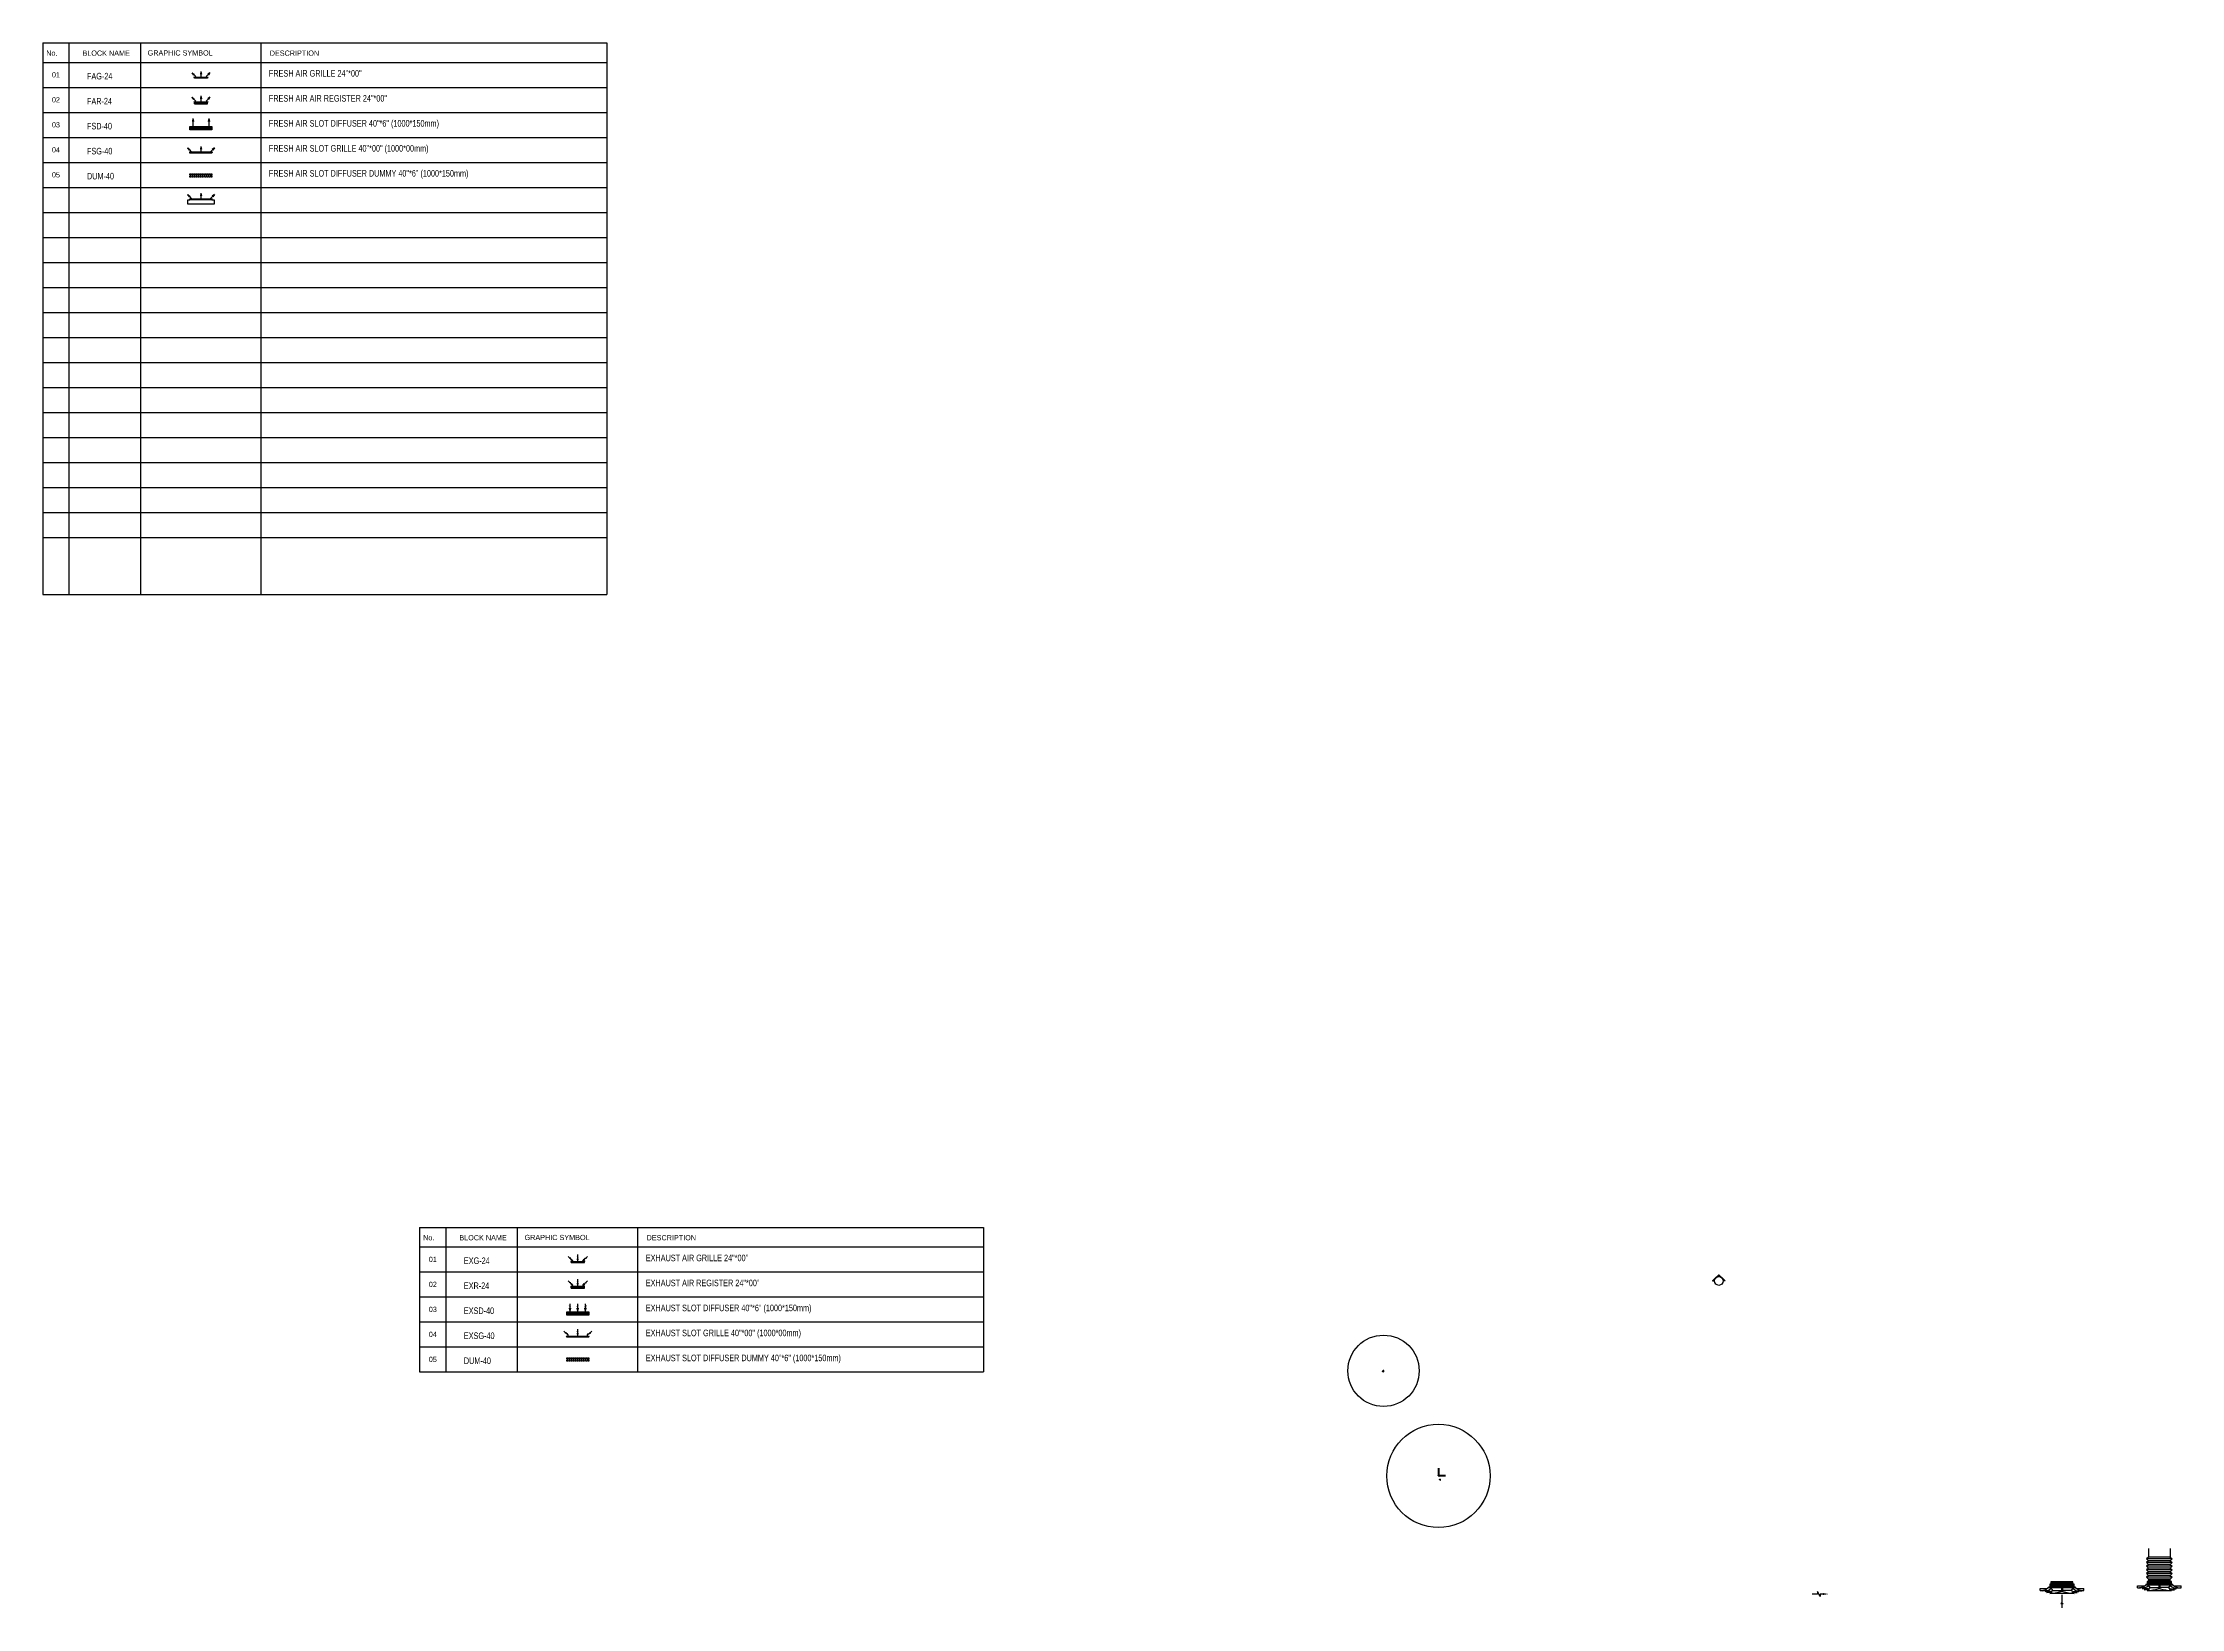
# Model space of a CAD drawing. Header units: millimetres. Extents: x -21221 to 1625077, y -149981 to 356550.
# Drawn here: x 847348 to 944987, y 278739 to 350203 of the extents above; entities that cross this region are included whole.
import ezdxf
from ezdxf.enums import TextEntityAlignment as Align

# ---------------------------------------------------------------- set-up
doc = ezdxf.new("R2010")
doc.units = ezdxf.units.MM
doc.header["$LTSCALE"] = 1000
doc.header["$MEASUREMENT"] = 0
doc.linetypes.add('HIDDEN', pattern=[0.375, 0.25, -0.125])
doc.layers.get('0').update_dxf_attribs({"linetype": 'CONTINUOUS'})
for name, color, linetype in [('1-EX-DUCT', 1, 'CONTINUOUS'), ('11-F-A-DUCT', 11, 'CONTINUOUS'), ('12-EQUIPMENT', 12, 'CONTINUOUS'), ('3- SUPPLY DUCT', 3, 'CONTINUOUS'), ('4-TEXT-HVAC', 4, 'CONTINUOUS'), ('40-REFERENCE-DRAWINGS-0-35', 40, 'CONTINUOUS'), ('43-REFERENCE-0-33', 43, 'CONTINUOUS'), ('70-FRAM-DETAIL-0-45', 70, 'CONTINUOUS'), ('ARROW', 2, 'CONTINUOUS'), ('CEL', 5, 'CONTINUOUS'), ('ELECT', 7, 'CONTINUOUS'), ('FLX', 2, 'CONTINUOUS'), ('H-DUCT-RET', 4, 'CONTINUOUS'), ('H-DUCT-SUP', 6, 'CONTINUOUS'), ('M_ARR', 2, 'CONTINUOUS'), ('R-GAP-CLNG', 92, 'CONTINUOUS'), ('SDF', 1, 'CONTINUOUS'), ('SDUCT', 3, 'CONTINUOUS')]:
    doc.layers.add(name, color=color, linetype=linetype)
doc.styles.add('STENCIL', font='stencil.shx')
doc.styles.add('style2', font='stencil.shx')
pattern_1 = [(0, (-662259572.301, -811756328.791), (0, 6.35), [])]

# ---------------------------------------------------------------- blocks, each defined once
blk = doc.blocks.new('EXSG-40')
for points in [[(34, 425), (96, 517), (96, 487), (126, 487)], [(34, 0), (143, 21), (122, 0), (143, -21)], [(34, -425), (96, -517), (96, -487), (126, -487)]]:
    blk.add_hatch(color=13).paths.add_polyline_path(points)
at = {"color": 12}
for p, q in [((-25, 500), (-25, -500)), ((-25, 500), (0, 500)), ((0, 525), (0, -525)), ((0, 525), (0, 525)), ((10, 515), (10, -515)), ((-25, -500), (0, -500)), ((0, -525), (0, -525))]:
    blk.add_line(p, q, dxfattribs=at)
at = {"color": 13}
for p, q in [((34, 425), (126, 487)), ((34, 0), (143, 21)), ((34, 0), (143, -21)), ((96, 487), (149, 540)), ((96, 487), (126, 487)), ((122, 0), (143, 21)), ((122, 0), (197, 0)), ((122, 0), (143, -21)), ((166, 524), (133, 557)), ((166, 524), (168, 592)), ((201, 559), (168, 592)), ((185, 576), (244, 635)), ((197, -23), (197, 23)), ((197, -23), (247, 23)), ((247, -23), (247, 23)), ((247, 0), (331, 0)), ((34, -425), (126, -487)), ((96, -487), (149, -540)), ((96, -487), (126, -487)), ((166, -524), (133, -557)), ((166, -524), (168, -592)), ((201, -559), (168, -592)), ((185, -576), (244, -635))]:
    blk.add_line(p, q, dxfattribs=at)
at = {"color": 12}
for centre, start, end in [((0, 515), 360, 90), ((0, -515), 270, 360)]:
    blk.add_arc(centre, 10, start, end, dxfattribs=at)
blk = doc.blocks.new('EXSD-40')
for points in [[(180, 352), (317, 378), (290, 352), (317, 325)], [(180, 0), (317, -26), (290, 0), (317, 26)], [(180, -352), (317, -378), (290, -352), (317, -325)]]:
    blk.add_hatch(color=13).paths.add_polyline_path(points)
at = {"color": 13, "linetype": 'HIDDEN', "ltscale": 300}
for p, q in [((62, 475), (62, -475)), ((88, 475), (88, -475))]:
    blk.add_line(p, q, dxfattribs=at)
at = {"color": 13}
for p, q in [((180, 352), (317, 378)), ((180, 352), (317, 325)), ((180, 0), (317, 26)), ((290, 352), (317, 378)), ((290, 352), (384, 352)), ((290, 352), (317, 325)), ((290, 0), (317, 26)), ((290, 0), (384, 0)), ((290, 0), (317, -26)), ((384, 328), (384, 375)), ((384, 328), (434, 375)), ((384, 23), (384, -23)), ((384, 23), (434, -23)), ((434, 328), (434, 375)), ((434, 352), (518, 352)), ((434, 23), (434, -23)), ((434, 0), (518, 0)), ((180, 0), (317, -26)), ((180, -352), (317, -325)), ((180, -352), (317, -378)), ((290, -352), (317, -325)), ((290, -352), (384, -352)), ((290, -352), (317, -378)), ((384, -328), (384, -375)), ((384, -328), (434, -375)), ((434, -328), (434, -375)), ((434, -352), (518, -352))]:
    blk.add_line(p, q, dxfattribs=at)
at = {"color": 12}
for points in [[(150, -500), (0, -500), (0, 500), (150, 500)], [(125, -475), (25, -475), (25, 475), (125, 475)]]:
    blk.add_lwpolyline(points, close=True, dxfattribs=at)
blk = doc.blocks.new('EXR-24')
for points in [[(34, 225), (96, 317), (96, 287), (126, 287)], [(34, 0), (143, 21), (122, 0), (143, -21)], [(34, -225), (96, -317), (96, -287), (126, -287)]]:
    blk.add_hatch(color=13).paths.add_polyline_path(points)
at = {"color": 12}
for p, q in [((-90, 300), (-90, -300)), ((-90, 300), (0, 300)), ((-29, 250), (-84, 194)), ((-29, 105), (-84, 161)), ((-29, 71), (-84, 15)), ((-25, 300), (-25, -300)), ((0, 325), (0, -325)), ((0, 325), (0, 325)), ((10, 315), (10, -315)), ((-90, -300), (0, -300)), ((-29, -76), (-84, -20)), ((-29, -101), (-84, -157)), ((-29, -245), (-84, -189)), ((0, -325), (0, -325))]:
    blk.add_line(p, q, dxfattribs=at)
at = {"color": 13}
for p, q in [((34, 225), (96, 317)), ((34, 225), (126, 287)), ((34, 0), (143, 21)), ((34, 0), (143, -21)), ((96, 287), (149, 340)), ((96, 287), (96, 317)), ((96, 287), (126, 287)), ((122, 0), (143, 21)), ((122, 0), (197, 0)), ((122, 0), (143, -21)), ((166, 324), (133, 357)), ((166, 324), (168, 392)), ((201, 359), (168, 392)), ((185, 376), (244, 435)), ((197, -23), (197, 23)), ((197, -23), (247, 23)), ((247, -23), (247, 23)), ((247, 0), (331, 0)), ((34, -225), (96, -317)), ((34, -225), (126, -287)), ((96, -287), (149, -340)), ((96, -287), (96, -317)), ((96, -287), (126, -287)), ((166, -324), (133, -357)), ((166, -324), (168, -392)), ((201, -359), (168, -392)), ((185, -376), (244, -435))]:
    blk.add_line(p, q, dxfattribs=at)
at = {"color": 12}
for centre, radius, start, end in [((-56, 222), 2.95, 90, 270), ((-56, 133), 2.95, 90, 270), ((-56, 43), 2.95, 90, 270), ((-56, 222), 2.95, 270, 90), ((-56, 133), 2.95, 270, 90), ((-56, 43), 2.95, 270, 90), ((0, 315), 10, 360, 90), ((-56, -48), 2.95, 90, 270), ((-56, -129), 2.95, 90, 270), ((-56, -217), 2.95, 90, 270), ((-56, -48), 2.95, 270, 90), ((-56, -129), 2.95, 270, 90), ((-56, -217), 2.95, 270, 90), ((0, -315), 10, 270, 360)]:
    blk.add_arc(centre, radius, start, end, dxfattribs=at)
blk = doc.blocks.new('EXG-24')
for points in [[(34, 225), (96, 317), (96, 287), (126, 287)], [(34, 0), (143, 21), (122, 0), (143, -21)], [(34, -225), (96, -317), (96, -287), (126, -287)]]:
    blk.add_hatch(color=13).paths.add_polyline_path(points)
at = {"color": 12}
for p, q in [((-25, 300), (-25, -300)), ((0, 325), (0, -325)), ((0, 325), (0, 325)), ((10, 315), (10, -315)), ((0, -325), (0, -325))]:
    blk.add_line(p, q, dxfattribs=at)
at = {"color": 12, "ltscale": 6}
for p, q in [((-25, 300), (0, 300)), ((-25, -300), (0, -300))]:
    blk.add_line(p, q, dxfattribs=at)
at = {"color": 13}
for p, q in [((34, 225), (96, 317)), ((34, 225), (126, 287)), ((34, 0), (143, 21)), ((34, 0), (143, -21)), ((96, 287), (149, 340)), ((96, 287), (96, 317)), ((96, 287), (126, 287)), ((122, 0), (143, 21)), ((122, 0), (197, 0)), ((122, 0), (143, -21)), ((166, 324), (133, 357)), ((166, 324), (168, 392)), ((201, 359), (168, 392)), ((185, 376), (244, 435)), ((197, -23), (197, 23)), ((197, -23), (247, 23)), ((247, -23), (247, 23)), ((247, 0), (331, 0)), ((34, -225), (96, -317)), ((34, -225), (126, -287)), ((96, -287), (149, -340)), ((96, -287), (96, -317)), ((96, -287), (126, -287)), ((166, -324), (133, -357)), ((166, -324), (168, -392)), ((201, -359), (168, -392)), ((185, -376), (244, -435))]:
    blk.add_line(p, q, dxfattribs=at)
at = {"color": 12}
for centre, start, end in [((0, 315), 360, 90), ((0, -315), 270, 360)]:
    blk.add_arc(centre, 10, start, end, dxfattribs=at)
blk = doc.blocks.new('DUM-40')
at = {"color": 13, "linetype": 'HIDDEN', "ltscale": 0.25}
for p, q in [((62.5, 475), (62.5, -475)), ((87.5, 475), (87.5, -475))]:
    blk.add_line(p, q, dxfattribs=at)
at = {"color": 12, "linetype": 'HIDDEN', "ltscale": 0.25}
for points in [[(150, -500), (0, -500), (0, 500), (150, 500)], [(125, -475), (25, -475), (25, 475), (125, 475)]]:
    blk.add_lwpolyline(points, close=True, dxfattribs=at)
blk = doc.blocks.new('FAG-24')
for points in [[(209, 413), (138, 309), (139, 343), (105, 342)], [(271, 0), (147, -24), (172, 0), (147, 24)], [(209, -413), (138, -309), (139, -343), (105, -342)]]:
    blk.add_hatch(color=13).paths.add_polyline_path(points)
at = {"color": 12}
for p, q in [((-25, 300), (-25, -300)), ((-25, 300), (0, 300)), ((0, 325), (0, -325)), ((0, 325), (0, 325)), ((10, 315), (10, -315)), ((-25, -300), (0, -300)), ((0, -325), (0, -325))]:
    blk.add_line(p, q, dxfattribs=at)
at = {"color": 13}
for p, q in [((172, 0), (25, 0)), ((139, 343), (35, 239)), ((209, 413), (105, 342)), ((139, 343), (105, 342)), ((209, 413), (138, 309)), ((139, 343), (138, 309)), ((271, 0), (147, 24)), ((172, 0), (147, 24)), ((172, 0), (147, -24)), ((139, -343), (35, -239)), ((209, -413), (105, -342)), ((139, -343), (105, -342)), ((209, -413), (138, -309)), ((139, -343), (138, -309)), ((271, 0), (147, -24))]:
    blk.add_line(p, q, dxfattribs=at)
at = {"color": 12}
for centre, start, end in [((0, 315), 360, 90), ((0, -315), 270, 360)]:
    blk.add_arc(centre, 10, start, end, dxfattribs=at)
blk = doc.blocks.new('FAR-24')
for points in [[(209, 413), (138, 309), (139, 343), (105, 342)], [(271, 0), (147, -24), (172, 0), (147, 24)], [(209, -413), (138, -309), (139, -343), (105, -342)]]:
    blk.add_hatch(color=13).paths.add_polyline_path(points)
at = {"color": 12}
for p, q in [((-90, 300), (-90, -300)), ((-90, 300), (0, 300)), ((-29, 250), (-84, 194)), ((-29, 105), (-84, 161)), ((-29, 71), (-84, 15)), ((-25, 300), (-25, -300)), ((0, 325), (0, -325)), ((0, 325), (0, 325)), ((10, 315), (10, -315)), ((-90, -300), (0, -300)), ((-29, -76), (-84, -20)), ((-29, -101), (-84, -157)), ((-29, -245), (-84, -189)), ((0, -325), (0, -325))]:
    blk.add_line(p, q, dxfattribs=at)
at = {"color": 13}
for p, q in [((172, 0), (25, 0)), ((139, 343), (35, 239)), ((209, 413), (105, 342)), ((139, 343), (105, 342)), ((209, 413), (138, 309)), ((139, 343), (138, 309)), ((271, 0), (147, 24)), ((172, 0), (147, 24)), ((172, 0), (147, -24)), ((139, -343), (35, -239)), ((209, -413), (105, -342)), ((139, -343), (105, -342)), ((209, -413), (138, -309)), ((139, -343), (138, -309)), ((271, 0), (147, -24))]:
    blk.add_line(p, q, dxfattribs=at)
at = {"color": 12, "const_width": 5.9}
for points in [[(-56, 219, 1), (-56, 225, 1)], [(-56, 130, 1), (-56, 136, 1)], [(-56, 40, 1), (-56, 46, 1)], [(-56, -51, 1), (-56, -45, 1)], [(-56, -132, 1), (-56, -126, 1)], [(-56, -220, 1), (-56, -214, 1)]]:
    blk.add_lwpolyline(points, format="xyb", close=True, dxfattribs=at)
at = {"color": 12}
for centre, start, end in [((0, 315), 360, 90), ((0, -315), 270, 360)]:
    blk.add_arc(centre, 10, start, end, dxfattribs=at)
blk = doc.blocks.new('FSD-40')
for points in [[(519, 364), (382, 338), (409, 364), (382, 390)], [(519, -364), (382, -338), (409, -364), (382, -390)]]:
    blk.add_hatch(color=13).paths.add_polyline_path(points)
at = {"color": 13, "linetype": 'HIDDEN', "ltscale": 300}
for p, q in [((62, 475), (62, -475)), ((88, 475), (88, -475))]:
    blk.add_line(p, q, dxfattribs=at)
at = {"color": 13}
for p, q in [((409, 364, -12938), (181, 364, -12938)), ((519, 364, -12938), (382, 390, -12938)), ((409, 364, -12938), (382, 390, -12938)), ((519, 364, -12938), (382, 338, -12938)), ((409, 364, -12938), (382, 338, -12938)), ((409, -364, -12938), (181, -364, -12938)), ((519, -364, -12938), (382, -338, -12938)), ((409, -364, -12938), (382, -338, -12938)), ((519, -364, -12938), (382, -390, -12938)), ((409, -364, -12938), (382, -390, -12938))]:
    blk.add_line(p, q, dxfattribs=at)
at = {"color": 12}
for points in [[(150, -500), (0, -500), (0, 500), (150, 500)], [(125, -475), (25, -475), (25, 475), (125, 475)]]:
    blk.add_lwpolyline(points, close=True, dxfattribs=at)
blk = doc.blocks.new('FSG-40')
for points in [[(-271, 0), (-147, -24), (-172, 0), (-147, 24)], [(-209, 613), (-138, 509), (-139, 543), (-105, 542)], [(-209, -613), (-138, -509), (-139, -543), (-105, -542)]]:
    blk.add_hatch(color=13).paths.add_polyline_path(points)
at = {"color": 13}
for p, q in [((-271, 0), (-147, 24)), ((-209, 613), (-138, 509)), ((-209, 613), (-105, 542)), ((-172, 0), (-147, 24)), ((-172, 0), (-25, 0)), ((-172, 0), (-147, -24)), ((-139, 543), (-35, 439)), ((-139, 543), (-138, 509)), ((-139, 543), (-105, 542)), ((-271, 0), (-147, -24)), ((-209, -613), (-138, -509)), ((-209, -613), (-105, -542)), ((-139, -543), (-35, -439)), ((-139, -543), (-138, -509)), ((-139, -543), (-105, -542))]:
    blk.add_line(p, q, dxfattribs=at)
at = {"color": 12}
for p, q in [((-10, 515), (-10, -515)), ((0, 525), (0, -525)), ((0, 525), (0, 525)), ((25, 500), (0, 500)), ((25, 500), (25, -500)), ((25, -500), (0, -500)), ((0, -525), (0, -525))]:
    blk.add_line(p, q, dxfattribs=at)
for centre, start, end in [((0, 515), 90, 180), ((0, -515), 180, 270)]:
    blk.add_arc(centre, 10, start, end, dxfattribs=at)
blk = doc.blocks.new('ARR03B')
at = {"color": 2}
blk.add_lwpolyline([(0, 0), (-2, 0), (-3.5, 0), (-4, 0.5), (-4, -0.5), (-4.5, 0), (-6, 0)], dxfattribs=at)
blk = doc.blocks.new('ARR02B')
at = {"color": 2}
blk.add_lwpolyline([(0, 0, 0, 1, 0), (-2, 0, 0, 0, 0), (-6, 0, 0, 0, 0)], format="xyseb", dxfattribs=at)
blk = doc.blocks.new('AR')
at = {"layer": 'ELECT', "color": 1}
blk.add_solid([(0, -0.3), (0, -0.3), (0, 0)], dxfattribs=at)
blk = doc.blocks.new('EX.F')
at = {"layer": '1-EX-DUCT'}
h = blk.add_hatch(dxfattribs=at)
h.set_pattern_fill('AR-CONC', scale=0.199124, style=0)
h.set_pattern_definition([(130, (-205.2447, 84.4219), (-1.4282404, -0.124955), [0.149343, -1.642777]), (185, (-205.2447, 84.4219), (0.276288, 1.497798), [0.119475, -1.314221]), (79.5486, (-205.3637, 84.4115), (-1.151954, 1.372843), [0.126922, -1.396145]), (133.8158, (-205.2447, 84.8201), (-2.125138, -0.329589), [0.224015, -2.464165]), (83.3644, (-205.4218, 84.7927), (-1.861142, 1.939707), [0.190383, -2.094218]), (188.8158, (-205.2447, 84.8201), (-1.86114, 1.939708), [0.179212, -1.971332]), (159, (-205.4438, 84.7206), (-1.188588, -0.8017126), [0.149343, -1.642777]), (214, (-205.4438, 84.7206), (-0.4845, 1.443951), [0.119475, -1.314221]), (108.5486, (-205.5429, 84.6538), (-1.673089, 0.642237), [0.126922, -1.396145]), (142.5, (-205.2447, 84.4219), (-0.0242132, 0.662873), [0, -1.2982914, 0, -1.3341338, 0, -1.3191995]), (172.5, (-205.2447, 84.4219), (-0.5238358, 0.7853701), [0, -0.7606554, 0, -1.2684227, 0, -0.5027892]), (212.5, (-204.80065, 84.4219), (-1.062971, -0.0449123), [0, -0.497811, 0, -1.5531707, 0, -2.060938]), (222.5, (-204.6015, 84.4219), (-1.1612662, 0.1993335), [0, -0.6471545, 0, -1.0314646, 0, -1.4635647])])
h.paths.add_polyline_path([(-31, -30), (-31, -34), (-18, -34), (-18, -30)])
h = blk.add_hatch(dxfattribs=at)
h.set_pattern_fill('AR-CONC', scale=0.199124, style=0)
h.set_pattern_definition([(50, (201.6297, 84.4219), (1.4282404, -0.124955), [0.149343, -1.642777]), (355, (201.6297, 84.4219), (-0.276288, 1.497798), [0.119475, -1.314221]), (100.4514, (201.7487, 84.4115), (1.151954, 1.372843), [0.126922, -1.396145]), (46.1842, (201.6297, 84.8201), (2.125138, -0.329589), [0.224015, -2.464165]), (96.6356, (201.8068, 84.7927), (1.861142, 1.939707), [0.190383, -2.094218]), (351.1842, (201.6297, 84.8201), (1.86114, 1.939708), [0.179212, -1.971332]), (21, (201.8288, 84.7206), (1.188588, -0.8017126), [0.149343, -1.642777]), (326, (201.8288, 84.7206), (0.4845, 1.443951), [0.119475, -1.314221]), (71.4514, (201.9279, 84.6538), (1.673089, 0.642237), [0.126922, -1.396145]), (37.5, (201.6297, 84.4219), (0.0242132, 0.662873), [0, -1.2982914, 0, -1.3341338, 0, -1.3191995]), (7.5, (201.6297, 84.4219), (0.5238358, 0.7853701), [0, -0.7606554, 0, -1.2684227, 0, -0.5027892]), (327.5, (201.18567, 84.4219), (1.062971, -0.0449123), [0, -0.497811, 0, -1.5531707, 0, -2.060938]), (317.5, (200.9865, 84.4219), (1.1612662, 0.1993335), [0, -0.6471545, 0, -1.0314646, 0, -1.4635647])])
h.paths.add_polyline_path([(14, -30), (14, -34), (27, -34), (27, -30)])
at = {"layer": '12-EQUIPMENT'}
blk.add_hatch(color=256, dxfattribs=at).paths.add_polyline_path([(38, 5), (33, 9), (33, 7), (31, 7), (31, 4), (33, 4), (33, 2)])
at = {"layer": '1-EX-DUCT', "color": 2}
for points in [[(-31, -30), (-18, -30), (-18, -34), (-31, -34)], [(27, -30), (14, -30), (14, -34), (27, -34)]]:
    blk.add_lwpolyline(points, close=True, dxfattribs=at)
at = {"layer": '12-EQUIPMENT'}
for p, q in [((-5, 9), (0, 0)), ((-5, -9), (0, 0)), ((27, 15), (-1, 15)), ((0, 0), (10, 0)), ((-8, -13), (-16, -30)), ((8, -13), (16, -30)), ((27, -5), (16, -5))]:
    blk.add_line(p, q, dxfattribs=at)
at = {"layer": '12-EQUIPMENT', "ltscale": 0.5}
blk.add_line((19, 15), (19, -5), dxfattribs=at)
at = {"layer": '12-EQUIPMENT', "const_width": 1.63}
blk.add_lwpolyline([(27, 29), (27, -30), (-31, -30), (-31, 29)], close=True, dxfattribs=at)
at = {"layer": '12-EQUIPMENT'}
blk.add_circle((0, 0), 10.9, dxfattribs=at)
for centre, radius, start, end in [((0, 0), 13.4, 93.68006, 180), ((0, 0), 13.4, 266.31994, 0), ((16, -8), 3.62, 90, 155.48566)]:
    blk.add_arc(centre, radius, start, end, dxfattribs=at)
blk.add_ellipse((0, 0), major_axis=(0, 15.5), ratio=0.9552, start_param=0, end_param=4.266971, dxfattribs=at)
at = {"layer": '12-EQUIPMENT', "ltscale": 5, "extrusion": (0, 0, -1), "yscale": 20.09575434906583, "zscale": -20.09575434906449}
for p, xscale, rotation in [((1, 13), -20.09575434906272, 75.35895665734854), ((1, -13), -20.09575434905526, 261.0372598737655)]:
    blk.add_blockref('AR', p, dxfattribs=dict(at, xscale=xscale, rotation=rotation))
blk = doc.blocks.new('E')
for p, q in [((-39, 37), (-9, 37)), ((-39, 31), (-39, 37)), ((-39, 31), (-9, 31)), ((-9, 37), (-9, 31)), ((-6, -2), (-6, 28)), ((0, 28), (-6, 28)), ((0, -2), (0, 28)), ((-6, -2), (0, -2))]:
    blk.add_line(p, q)
for radius in [31.2, 6.25]:
    blk.add_arc((-6, 31), radius, 180, 270)

msp = doc.modelspace()

# ---------------------------------------------------------------- hatches: boundary and pattern name
at = {"layer": '11-F-A-DUCT'}
for points in [[(853956.9, 343270), (854060.7, 343199.5), (854026.8, 343200), (854027.3, 343166.2)], [(854569.6, 343331.9), (854546, 343208.7), (854569.6, 343233), (854593.2, 343208.7)], [(855182.4, 343270), (855078.5, 343199.5), (855112.4, 343200), (855111.9, 343166.2)]]:
    msp.add_hatch(color=13, dxfattribs=at).paths.add_polyline_path(points)
at = {"layer": 'H-DUCT-RET'}
h = msp.add_hatch(dxfattribs=at)
h.set_pattern_fill('LINE', color=2, scale=2, style=0)
h.set_pattern_definition(pattern_1)
h.paths.add_polyline_path([(924014, 293825.6), (923874.2, 293965.5), (923734.3, 293825.6, -0.4030849)])
h = msp.add_hatch(dxfattribs=at)
h.set_pattern_fill('LINE', color=2, scale=2, style=0)
h.set_pattern_definition([(180, (664107320.609, -811756328.791), (0, 6.35), [])])
h.paths.add_polyline_path([(923672.5, 293680.3), (923589, 293680.3), (923728.9, 293820.2, 0.1939554)])
h = msp.add_hatch(dxfattribs=at)
h.set_pattern_fill('LINE', color=2, scale=2, style=0)
h.set_pattern_definition(pattern_1)
h.paths.add_polyline_path([(924075.8, 293680.3), (924159.3, 293680.3), (924019.4, 293820.2, -0.1939554)])

# ---------------------------------------------------------------- linework, layer by layer
at = {"layer": '11-F-A-DUCT', "color": 13}
for p, q in [((853956.9, 343270), (854060.7, 343199.5)), ((853956.9, 343270), (854027.3, 343166.2)), ((854026.8, 343200), (854130.3, 343096.5)), ((854026.8, 343200), (854060.7, 343199.5)), ((854026.8, 343200), (854027.3, 343166.2)), ((854569.6, 343331.9), (854546, 343208.7)), ((854569.6, 343233), (854546, 343208.7)), ((854569.6, 343331.9), (854593.2, 343208.7)), ((854569.6, 343233), (854569.6, 343086.6)), ((854569.6, 343233), (854593.2, 343208.7)), ((855112.4, 343200), (855008.9, 343096.5)), ((855182.4, 343270), (855078.5, 343199.5)), ((855112.4, 343200), (855078.5, 343199.5)), ((855182.4, 343270), (855111.9, 343166.2)), ((855112.4, 343200), (855111.9, 343166.2))]:
    msp.add_line(p, q, dxfattribs=at)
at = {"layer": '11-F-A-DUCT', "color": 12}
for p, q in [((855094.6, 343061.3), (854044.6, 343061.3)), ((854044.6, 343061.3), (854044.6, 343061.3)), ((855084.6, 343071.3), (854054.6, 343071.3)), ((854069.6, 343036.3), (854069.6, 343061.3)), ((855069.6, 343036.3), (854069.6, 343036.3)), ((855069.6, 343036.3), (855069.6, 343061.3)), ((855094.6, 343061.3), (855094.6, 343061.3))]:
    msp.add_line(p, q, dxfattribs=at)
msp.add_lwpolyline([(855069.6, 343036.3), (855169.6, 343036.3), (855169.6, 342836.3), (853969.6, 342836.3), (853969.6, 343036.3), (854069.6, 343036.3)], dxfattribs=at)
for centre, start, end in [((854054.6, 343061.3), 90, 180), ((855084.6, 343061.3), 0, 90)]:
    msp.add_arc(centre, 10, start, end, dxfattribs=at)
at = {"layer": '3- SUPPLY DUCT'}
for p, q in [((911063.6, 285135.3), (911063.6, 284806.8)), ((911088.6, 285135.3), (911088.6, 284806.8)), ((911387.2, 284795), (911100.3, 284795)), ((911387.2, 284770), (911100.3, 284770))]:
    msp.add_line(p, q, dxfattribs=at)
for centre, radius in [((908565.5, 289576.9), 1627.1), ((911072.7, 284779.2), 2358.5)]:
    msp.add_circle(centre, radius, dxfattribs=at)
at = {"layer": '70-FRAM-DETAIL-0-45'}
for p, q in [((847348.3, 350203.2), (847348.3, 325016.8)), ((847348.3, 350203.2), (873099.8, 350203.2)), ((848543.7, 350203.2), (848543.7, 325016.8)), ((851822.7, 325016.8), (851822.7, 350203.2)), ((857316.5, 325016.8), (857316.5, 350203.2)), ((873099.8, 350203.2), (873099.8, 325016.8)), ((847348.3, 349308.4), (873099.8, 349308.4)), ((847348.3, 325016.8), (873099.8, 325016.8)), ((864556.5, 296126), (864556.5, 289524.9)), ((864556.5, 296126), (890308, 296126)), ((865751.8, 296126), (865751.8, 289524.9)), ((869030.9, 289524.9), (869030.9, 296126)), ((874524.7, 289524.9), (874524.7, 296126)), ((890308, 296126), (890308, 289524.9)), ((864556.5, 295231.3), (890308, 295231.3)), ((864556.5, 289524.9), (890308, 289524.9))]:
    msp.add_line(p, q, dxfattribs=at)
at = {"layer": '70-FRAM-DETAIL-0-45', "color": 9}
for p, q in [((847348.3, 348167.2), (873099.8, 348167.2)), ((847348.3, 347025.9), (873099.8, 347025.9)), ((847348.3, 345884.6), (873099.8, 345884.6)), ((847348.3, 344743.4), (873099.8, 344743.4)), ((847348.3, 343602.1), (873099.8, 343602.1)), ((847348.3, 342460.8), (873099.8, 342460.8)), ((847348.3, 341319.6), (873099.8, 341319.6)), ((847348.3, 340178.3), (873099.8, 340178.3)), ((847348.3, 339037), (873099.8, 339037)), ((847348.3, 337895.8), (873099.8, 337895.8)), ((847348.3, 336754.5), (873099.8, 336754.5)), ((847348.3, 335613.2), (873099.8, 335613.2)), ((847348.3, 334472), (873099.8, 334472)), ((847348.3, 333330.7), (873099.8, 333330.7)), ((847348.3, 332189.4), (873099.8, 332189.4)), ((847348.3, 331048.2), (873099.8, 331048.2)), ((847348.3, 329906.9), (873099.8, 329906.9)), ((847348.3, 328765.6), (873099.8, 328765.6)), ((847348.3, 327624.4), (873099.8, 327624.4)), ((864556.5, 294090), (890308, 294090)), ((864556.5, 292948.7), (890308, 292948.7)), ((864556.5, 291807.5), (890308, 291807.5)), ((864556.5, 290666.2), (890308, 290666.2))]:
    msp.add_line(p, q, dxfattribs=at)
at = {"layer": 'CEL'}
for p, q in [((938540.6, 279548.3), (938540.6, 279631.6)), ((938540.6, 279631.6), (938858.5, 279631.6)), ((938540.6, 279548.3), (938674.7, 279548.3)), ((940222.8, 279631.6), (940540.6, 279631.6)), ((940406.6, 279548.3), (940540.6, 279548.3)), ((940540.6, 279548.3), (940540.6, 279631.6)), ((942986.8, 279675.5), (942986.8, 279758.9)), ((942986.8, 279758.9), (943304.6, 279758.9)), ((942986.8, 279675.5), (943120.8, 279675.5)), ((944668.9, 279758.9), (944986.8, 279758.9)), ((944852.7, 279675.5), (944986.8, 279675.5)), ((944986.8, 279675.5), (944986.8, 279758.9))]:
    msp.add_line(p, q, dxfattribs=at)
at = {"layer": 'FLX'}
for p, q in [((943486.8, 281070), (943403.4, 280986.6)), ((944570.1, 280986.6), (943403.4, 280986.6)), ((943403.4, 280986.6), (943486.8, 280903.3)), ((943486.8, 280903.3), (943403.4, 280820)), ((943403.4, 280820), (943486.8, 280736.6)), ((944570.1, 280820), (943403.4, 280820)), ((943486.8, 280736.6), (943403.4, 280653.3)), ((944570.1, 280653.3), (943403.4, 280653.3)), ((943403.4, 280653.3), (943486.8, 280570)), ((943486.8, 280570), (943403.4, 280486.6)), ((944570.1, 280486.6), (943403.4, 280486.6)), ((943403.4, 280486.6), (943486.8, 280403.3)), ((943486.8, 280403.3), (943403.4, 280320)), ((944570.1, 280320), (943403.4, 280320)), ((943403.4, 280320), (943486.8, 280236.6)), ((943486.8, 280236.6), (943403.4, 280153.3)), ((944486.8, 281070), (943486.8, 281070)), ((944486.8, 280903.3), (943486.8, 280903.3)), ((944486.8, 280736.6), (943486.8, 280736.6)), ((944486.8, 280570), (943486.8, 280570)), ((944486.8, 280403.3), (943486.8, 280403.3)), ((944486.8, 280236.6), (943486.8, 280236.6)), ((944486.8, 281070), (944570.1, 280986.6)), ((944570.1, 280986.6), (944486.8, 280903.3)), ((944486.8, 280903.3), (944570.1, 280820)), ((944570.1, 280820), (944486.8, 280736.6)), ((944486.8, 280736.6), (944570.1, 280653.3)), ((944570.1, 280653.3), (944486.8, 280570)), ((944486.8, 280570), (944570.1, 280486.6)), ((944570.1, 280486.6), (944486.8, 280403.3)), ((944486.8, 280403.3), (944570.1, 280320)), ((944570.1, 280320), (944486.8, 280236.6)), ((944486.8, 280236.6), (944570.1, 280153.3)), ((944570.1, 280153.3), (943403.4, 280153.3)), ((943403.4, 280153.3), (943486.8, 280070)), ((944570.1, 280153.3), (944486.8, 280070))]:
    msp.add_line(p, q, dxfattribs=at)
at = {"layer": 'H-DUCT-SUP', "ltscale": 850}
for p, q in [((923874.2, 293965.5), (923589, 293680.3)), ((924159.3, 293680.3), (923874.2, 293965.5)), ((923672.5, 293680.3), (923589, 293680.3)), ((924159.3, 293680.3), (924075.8, 293680.3))]:
    msp.add_line(p, q, dxfattribs=at)
msp.add_circle((923874.2, 293680.3), 201.7, dxfattribs=at)
at = {"layer": 'R-GAP-CLNG', "ltscale": 850}
for p, q in [((928375.9, 279387.2), (928140.1, 279387.2)), ((928375.9, 279500.9), (928375.9, 279387.2)), ((928498.2, 279273.4), (928375.9, 279500.9)), ((928652, 279387.2), (928498.2, 279387.2)), ((928498.2, 279387.2), (928498.2, 279273.4))]:
    msp.add_line(p, q, dxfattribs=at)
msp.add_solid([(928629.9, 279432), (928629.9, 279342.3), (928899, 279387.2)], dxfattribs=at)
at = {"layer": 'SDF'}
for p, q in [((938885.2, 279539.9), (938635.2, 279539.9)), ((939023.2, 279498.3), (938773.2, 279498.3)), ((939092.7, 279456.6), (938842.7, 279456.6)), ((940179.5, 279664.9), (938901.7, 279664.9)), ((938985.1, 279692.7), (938929.5, 279692.7)), ((938929.5, 279692.7), (938929.5, 279664.9)), ((940096.2, 279831.6), (938985.1, 279831.6)), ((938985.1, 279831.6), (938985.1, 279692.7)), ((940096.2, 279408.8), (938985.1, 279408.8)), ((940068.4, 279803.8), (939012.9, 279803.8)), ((939012.9, 279803.8), (939012.9, 279748.3)), ((940068.4, 279748.3), (939012.9, 279748.3)), ((940068.4, 279720.5), (939012.9, 279720.5)), ((939012.9, 279720.5), (939012.9, 279664.9)), ((939054.5, 279637.2), (939026.7, 279637.2)), ((940040.6, 279942.7), (939040.6, 279942.7)), ((939040.6, 279942.7), (939040.6, 279831.6)), ((940040.6, 279928.8), (939040.6, 279928.8)), ((940040.6, 279914.9), (939040.6, 279914.9)), ((940040.6, 279901), (939040.6, 279901)), ((940040.6, 279887.2), (939040.6, 279887.2)), ((940040.6, 279873.3), (939040.6, 279873.3)), ((940040.6, 279859.4), (939040.6, 279859.4)), ((940040.6, 279845.5), (939040.6, 279845.5)), ((939040.6, 279637.2), (939040.6, 279664.9)), ((939124, 279553.8), (939512.9, 279553.8)), ((939596.2, 279498.3), (939485.1, 279498.3)), ((939512.9, 279664.9), (939512.9, 279498.3)), ((939540.6, 279664.9), (939540.6, 279498.3)), ((939568.4, 279664.9), (939568.4, 279498.3)), ((939957.3, 279553.8), (939568.4, 279553.8)), ((939988.5, 279456.6), (940238.5, 279456.6)), ((940026.7, 279637.2), (940054.5, 279637.2)), ((940040.6, 279831.6), (940040.6, 279942.7)), ((940040.6, 279637.2), (940040.6, 279664.9)), ((940058, 279498.3), (940308, 279498.3)), ((940068.4, 279748.3), (940068.4, 279803.8)), ((940068.4, 279664.9), (940068.4, 279720.5)), ((940096.2, 279692.7), (940096.2, 279831.6)), ((940151.7, 279692.7), (940096.2, 279692.7)), ((940151.7, 279664.9), (940151.7, 279692.7)), ((940196.1, 279539.9), (940446.1, 279539.9)), ((943331.3, 279667.2), (943081.3, 279667.2)), ((943469.4, 279625.5), (943219.4, 279625.5)), ((943538.9, 279583.9), (943288.9, 279583.9)), ((944625.7, 279792.2), (943347.9, 279792.2)), ((943431.2, 279820), (943375.7, 279820)), ((943375.7, 279820), (943375.7, 279792.2)), ((944542.3, 279958.9), (943431.2, 279958.9)), ((943431.2, 279958.9), (943431.2, 279820)), ((944542.3, 279536.1), (943431.2, 279536.1)), ((944514.5, 279931.1), (943459, 279931.1)), ((943459, 279931.1), (943459, 279875.5)), ((944514.5, 279875.5), (943459, 279875.5)), ((944514.5, 279847.8), (943459, 279847.8)), ((943459, 279847.8), (943459, 279792.2)), ((943500.7, 279764.4), (943472.9, 279764.4)), ((944486.8, 280070), (943486.8, 280070)), ((943486.8, 280070), (943486.8, 279958.9)), ((944486.8, 280056.1), (943486.8, 280056.1)), ((944486.8, 280042.2), (943486.8, 280042.2)), ((944486.8, 280028.3), (943486.8, 280028.3)), ((944486.8, 280014.4), (943486.8, 280014.4)), ((944486.8, 280000.5), (943486.8, 280000.5)), ((944486.8, 279986.6), (943486.8, 279986.6)), ((944486.8, 279972.8), (943486.8, 279972.8)), ((943486.8, 279764.4), (943486.8, 279792.2)), ((943570.1, 279681.1), (943959, 279681.1)), ((944042.3, 279625.5), (943931.2, 279625.5)), ((943959, 279792.2), (943959, 279625.5)), ((943986.8, 279792.2), (943986.8, 279625.5)), ((944014.5, 279792.2), (944014.5, 279625.5)), ((944403.4, 279681.1), (944014.5, 279681.1)), ((944434.7, 279583.9), (944684.7, 279583.9)), ((944472.9, 279764.4), (944500.7, 279764.4)), ((944486.8, 279958.9), (944486.8, 280070)), ((944486.8, 279764.4), (944486.8, 279792.2)), ((944504.2, 279625.5), (944754.2, 279625.5)), ((944514.5, 279875.5), (944514.5, 279931.1)), ((944514.5, 279792.2), (944514.5, 279847.8)), ((944542.3, 279820), (944542.3, 279958.9)), ((944597.9, 279820), (944542.3, 279820)), ((944597.9, 279792.2), (944597.9, 279820)), ((944642.2, 279667.2), (944892.2, 279667.2))]:
    msp.add_line(p, q, dxfattribs=at)
for centre, radius, start, end in [((938539.8, 280090.1), 558.4, 279.838047, 310.407967), ((938622.8, 280073.7), 594.7, 284.650856, 312.780836), ((938812.4, 279999.6), 543.9, 273.194184, 304.94645), ((938776.7, 282206.8), 2799.7, 274.268354, 284.65629), ((938959, 279487), 178, 22.061709, 57.549434), ((940304.6, 282206.8), 2799.7, 255.34371, 265.731646), ((940122.2, 279487), 178, 122.450566, 157.938291), ((940268.8, 279999.6), 543.9, 235.05355, 266.805816), ((940458.5, 280073.7), 594.7, 227.219164, 255.349144), ((940541.5, 280090.1), 558.4, 229.592033, 260.161953), ((942985.9, 280217.4), 558.4, 279.838047, 310.407967), ((943068.9, 280200.9), 594.7, 284.650856, 312.780836), ((943258.6, 280126.9), 543.9, 273.194184, 304.94645), ((943222.8, 282334.1), 2799.7, 274.268354, 284.65629), ((943405.2, 279614.2), 178, 22.061709, 57.549434), ((944750.7, 282334.1), 2799.7, 255.34371, 265.731646), ((944568.4, 279614.2), 178, 122.450566, 157.938291), ((944715, 280126.9), 543.9, 235.05355, 266.805816), ((944904.6, 280200.9), 594.7, 227.219164, 255.349144), ((944987.6, 280217.4), 558.4, 229.592033, 260.161953)]:
    msp.add_arc(centre, radius, start, end, dxfattribs=at)
at = {"layer": 'SDUCT'}
for p, q in [((943486.8, 281460.8), (943486.8, 281070)), ((944486.8, 281460.8), (944486.8, 281070))]:
    msp.add_line(p, q, dxfattribs=at)

# ---------------------------------------------------------------- block references
at = {"layer": '1-EX-DUCT'}
for name, p, rotation in [('EXG-24', (871777.8, 294550.9), 90), ('EXR-24', (871777.8, 293434.4), 90), ('EXSD-40', (871777.8, 292119.5), 90), ('EXSG-40', (871777.8, 291147.4), 90), ('DUM-40', (871777.8, 290172.7), 270)]:
    msp.add_blockref(name, p, dxfattribs=dict(at, rotation=rotation))
at = {"layer": '11-F-A-DUCT'}
for name, p, rotation in [('FAG-24', (854569.6, 348625.5), 90), ('FAR-24', (854569.6, 347504.6), 90), ('FSD-40', (854569.6, 346223.6), 90), ('FSG-40', (854569.6, 345195.3), 270), ('DUM-40', (854569.6, 344223.7), 270)]:
    msp.add_blockref(name, p, dxfattribs=dict(at, rotation=rotation))
at = {"layer": '3- SUPPLY DUCT'}
for name, p in [('EX.F', (908546.5, 289571.6)), ('E', (911100.3, 284770)), ('E', (911164.3, 284591.1))]:
    msp.add_blockref(name, p, dxfattribs=at)
at = {"layer": 'ARROW', "xscale": 100, "yscale": 100, "zscale": 100, "rotation": 90}
msp.add_blockref('ARR03B', (939540.6, 279354.2), dxfattribs=at)
at = {"layer": 'M_ARR', "xscale": 116.6666666665696, "yscale": 116.6666666665696, "zscale": 116.6666666666666, "rotation": 270}
msp.add_blockref('ARR02B', (943986.8, 278797.1), dxfattribs=at)

# ---------------------------------------------------------------- texts
at = {"layer": '4-TEXT-HVAC', "color": 4, "style": 'style2', "width": 0.8}
for s, p in [('FAG-24', (849367.5, 348529.7)), ('FRESH AIR GRILLE 24"*00"', (857672.8, 348658)), ('FAR-24', (849367.5, 347388.4)), ('FRESH AIR AIR REGISTER 24"*00"', (857672.8, 347516.7)), ('FRESH AIR SLOT DIFFUSER 40"*6" (1000*150mm)', (857672.8, 346375.5)), ('FSD-40', (849367.5, 346247.2)), ('FSG-40', (849367.5, 345105.9)), ('FRESH AIR SLOT GRILLE 40"*00" (1000*00mm)', (857672.8, 345234.2)), ('DUM-40', (849367.5, 343964.6)), ('FRESH AIR SLOT DIFFUSER DUMMY 40"*6" (1000*150mm)', (857672.8, 344092.9)), ('EXHAUST AIR GRILLE 24"*00"', (874881, 294580.8)), ('EXG-24', (866575.7, 294452.6)), ('EXR-24', (866575.7, 293311.3)), ('EXHAUST AIR REGISTER 24"*00"', (874881, 293439.6)), ('EXSD-40', (866575.7, 292170)), ('EXHAUST SLOT DIFFUSER 40"*6" (1000*150mm)', (874881, 292298.3)), ('EXSG-40', (866575.7, 291028.8)), ('EXHAUST SLOT GRILLE 40"*00" (1000*00mm)', (874881, 291157)), ('DUM-40', (866575.7, 289887.5)), ('EXHAUST SLOT DIFFUSER DUMMY 40"*6" (1000*150mm)', (874881, 290015.8))]:
    msp.add_text(s, height=300, dxfattribs=at).set_placement(p)
at = {"layer": '40-REFERENCE-DRAWINGS-0-35', "lineweight": 35, "style": 'STENCIL'}
for s, height, p in [('No.', 239.06, (847764.1, 349730)), ('BLOCK NAME', 239.06, (850243.4, 349730)), ('GRAPHIC SYMBOL', 239.062, (853622.6, 349740.8)), ('DESCRIPTION', 239.062, (858839.4, 349730)), ('No.', 239.06, (864972.3, 295652.8)), ('BLOCK NAME', 239.06, (867451.6, 295652.8)), ('GRAPHIC SYMBOL', 239.062, (870830.8, 295663.6)), ('DESCRIPTION', 239.062, (876047.6, 295652.8))]:
    msp.add_text(s, height=height, dxfattribs=at).set_placement(p, align=Align.MIDDLE)
at = {"layer": '43-REFERENCE-0-33', "color": 4, "style": 'STENCIL'}
for s, p in [('01', (847949.2, 348741.1)), ('02', (847949.2, 347599.8)), ('03', (847949.2, 346458.6)), ('04', (847949.2, 345317.3)), ('05', (847949.2, 344176)), ('01', (865157.4, 294663.9)), ('02', (865157.4, 293522.7)), ('03', (865157.4, 292381.4)), ('04', (865157.4, 291240.2)), ('05', (865157.4, 290098.9))]:
    msp.add_text(s, height=239.06, dxfattribs=at).set_placement(p, align=Align.MIDDLE)

doc.saveas('drawing.dxf')
